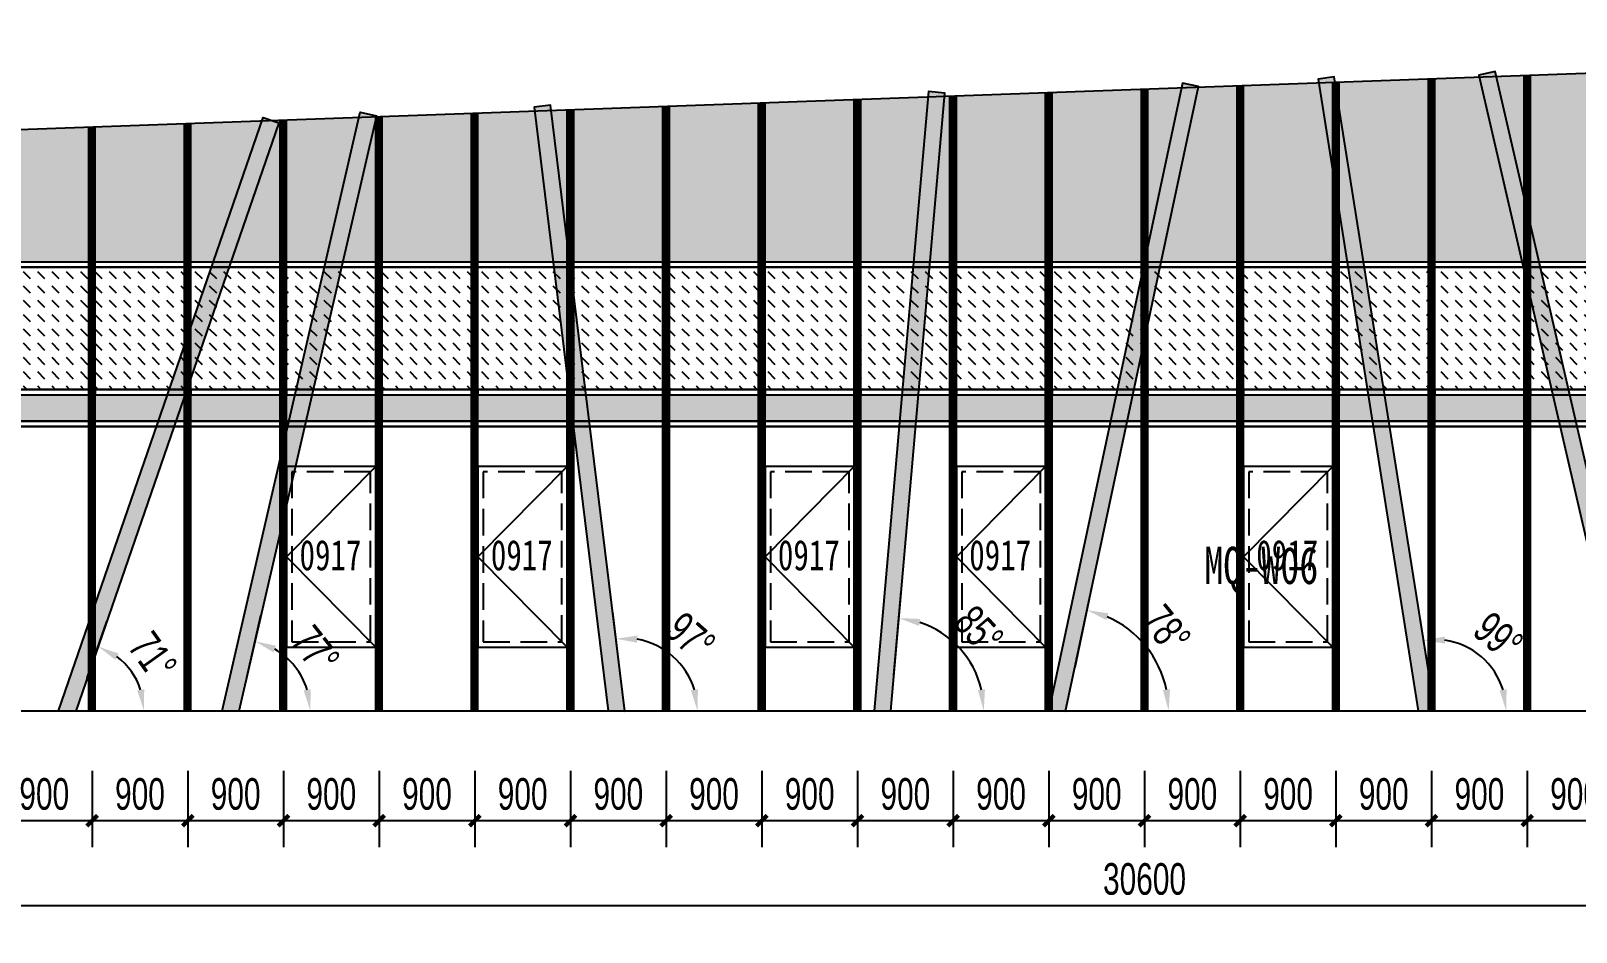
# Model space of a CAD drawing. Extents: x -483182 to 812890, y -390528 to -214858.
# Drawn here: x -438930 to -424394, y -341992 to -333509 of the extents above; entities that cross this region are included whole.
import ezdxf

# ---------------------------------------------------------------- set-up
doc = ezdxf.new("R2010")
doc.units = 0
doc.header["$LTSCALE"] = 1000
doc.header["$MEASUREMENT"] = 0
doc.linetypes.add('DASH', pattern=[0.35, 0.25, -0.1])
for name, color, linetype in [('01-标注_尺寸', 124, 'Continuous'), ('01-标注_符号', 200, 'Continuous'), ('05-填充_156', 156, 'Continuous'), ('05-填充_168', 168, 'Continuous'), ('05-填充_18', 18, 'Continuous'), ('A-C_幕墙龙骨', 133, 'Continuous'), ('A-C_窗', 140, 'Continuous'), ('D-铝板', 181, 'Continuous')]:
    doc.layers.add(name, color=color, linetype=linetype)
doc.layers.add('04-不打印_辅助线', color=165, linetype='Continuous', plot=False)
doc.styles.add('_TCH_DIM_T3', font='ros.shx', dxfattribs={"width": 0.705882, "bigfont": 'jd.shx'})
doc.styles.get("Standard").update_dxf_attribs({"font": 'STXIHEI_0.TTF', "width": 0.75})
doc.dimstyles.new('_TCH_ARCH&&100', dxfattribs={"dimtxt": 297.5, "dimasz": 100, "dimexe": 250, "dimexo": 300, "dimgap": 100, "dimtad": 1, "dimdec": 0, "dimzin": 0, "dimdsep": 46, "dimtxsty": '_TCH_DIM_T3', "dimblk": 'ARCHTICK', "dimcen": 0.09, "dimclrt": 7, "dimazin": 2, "dimtfac": 1, "dimtdec": 0, "dimtix": 1, "dimtmove": 2, "dimatfit": 3, "dimfxl": 0, "dimtolj": 1, "dimtzin": 0, "dimarcsym": 0})
doc.dimstyles.new('_TCH_ARROW&&100', dxfattribs={"dimtxt": 297.5, "dimasz": 200, "dimexe": 250, "dimexo": 300, "dimgap": 100, "dimtad": 1, "dimdec": 0, "dimzin": 0, "dimdsep": 46, "dimtxsty": '_TCH_DIM_T3', "dimcen": 0.09, "dimclrt": 7, "dimazin": 2, "dimtfac": 1, "dimtdec": 0, "dimtix": 1, "dimtmove": 2, "dimatfit": 3, "dimfxl": 0, "dimtolj": 1, "dimtzin": 0, "dimarcsym": 0})

# ---------------------------------------------------------------- blocks, each defined once
blk = doc.blocks.new('*U722')
blk.add_lwpolyline([(0, 0), (840, 0), (840, 1700), (0, 1700)], close=True)
blk.add_lwpolyline([(840, 1700), (0, 850), (840, 0)])
at = {"linetype": 'DASH'}
blk.add_lwpolyline([(50, 50), (790, 50), (790, 1650), (50, 1650)], close=True, dxfattribs=at)
at = {"layer": '04-不打印_辅助线', "width": 0.75}
blk.add_text('0917', height=285.4, dxfattribs=at).set_placement((121, 723))
blk = doc.blocks.new('A$C3079105B')
at = {"layer": '05-填充_18'}
h = blk.add_hatch(color=256, dxfattribs=at)
h.dxf.hatch_style = 1
h.paths.add_polyline_path([(27000, -4575), (29327, 1820), (29473, 1767), (27164, -4577)])
h.paths.add_polyline_path([(25237, -4575), (26459, 1714), (26612, 1685), (25395, -4577)])
h.paths.add_polyline_path([(25190, -4575), (25015, -4573), (21960, 1500), (22098, 1571)])
h.paths.add_polyline_path([(19827, -4575), (19987, -4577), (18597, 1444), (18446, 1409)])
h.paths.add_polyline_path([(18030, -4576), (17085, 1394), (16932, 1369), (17873, -4574)])
h.paths.add_polyline_path([(14400, -4575), (14558, -4577), (15807, 1300), (15656, 1332)])
h.paths.add_polyline_path([(12757, -4575), (12913, -4576), (13421, 1239), (13267, 1253)])
h.paths.add_polyline_path([(10411, -4577), (9711, 1125), (9557, 1106), (10255, -4575)])
h.paths.add_polyline_path([(2317, -4572), (2890, 879), (3044, 863), (2473, -4573)])
h.paths.add_polyline_path([(5248, -4578), (5084, -4576), (7008, 1011), (7155, 961)])
h.paths.add_polyline_path([(6781, -4577), (6622, -4575), (7923, 1060), (8074, 1025)])
h.paths.add_polyline_path([(574, -4575), (732, -4577), (1975, 806), (1824, 841)])
for points in [[(14400, -4575), (14558, -4577), (15807, 1300), (15656, 1332)], [(18030, -4576), (17085, 1394), (16932, 1369), (17873, -4574)], [(19827, -4575), (19987, -4577), (18597, 1444), (18446, 1409)], [(12757, -4575), (12913, -4576), (13421, 1239), (13267, 1253)], [(6781, -4577), (6622, -4575), (7923, 1060), (8074, 1025)], [(10411, -4577), (9711, 1125), (9557, 1106), (10255, -4575)], [(5248, -4578), (5084, -4576), (7008, 1011), (7155, 961)]]:
    blk.add_lwpolyline(points, close=True)
blk = doc.blocks.new('*U20')
at = {"layer": '05-填充_156'}
h = blk.add_hatch(dxfattribs=at)
h.set_pattern_fill('DASH', color=256, scale=100, angle=315)
h.set_pattern_definition([(315, (536, 309054.43), (134.703842, -3e-14), [95.25, -95.25])])
h.paths.add_polyline_path([(0, 1500), (840, 1500), (840, 350), (0, 350)])
at = {"layer": '05-填充_168'}
h = blk.add_hatch(color=256, dxfattribs=at)
h.dxf.hatch_style = 1
h.paths.add_polyline_path([(0, 300), (840, 300), (840, 50), (0, 50)])
for points in [[(0, 1550), (840, 1550)], [(0, 1500), (840, 1500)], [(0, 350), (840, 350)], [(0, 300), (840, 300)], [(0, 50), (840, 50)], [(0, 0), (840, 0)]]:
    blk.add_lwpolyline(points)
for points in [[(840, 1500), (0, 1500), (0, 1550), (840, 1550)], [(0, 1500), (840, 1500), (840, 350), (0, 350)], [(0, 300), (840, 300), (840, 350), (0, 350)], [(0, 300), (840, 300), (840, 50), (0, 50)], [(840, 0), (0, 0), (0, 50), (840, 50)]]:
    blk.add_lwpolyline(points, close=True)
blk = doc.blocks.new('*U29')
at = {"layer": 'A-C_窗'}
blk.add_blockref('*U20', (-420, -775), dxfattribs=at)
blk = doc.blocks.new('kjtdkyu')
at = {"layer": '05-填充_156'}
h = blk.add_hatch(dxfattribs=at)
h.set_pattern_fill('CROSS', color=136, scale=100)
h.set_pattern_definition([(0, (-22560.5, 354870.43), (158.75, 158.75), [79.375, -238.125]), (90, (-22520.81, 354830.74), (-158.75, 158.75), [79.375, -238.125])])
h.paths.add_polyline_path([(870, 5331), (0, 5300), (0, 4225), (870, 4225)])
h.paths.add_polyline_path([(1770, 5364), (930, 5333), (930, 4225), (1770, 4225)])
h.paths.add_polyline_path([(2670, 5396), (1830, 5366), (1830, 4225), (2670, 4225)])
h.paths.add_polyline_path([(3570, 5428), (2730, 5398), (2730, 4225), (3570, 4225)])
h.paths.add_polyline_path([(4470, 5461), (3630, 5430), (3630, 4225), (4470, 4225)])
h.paths.add_polyline_path([(5370, 5493), (4530, 5463), (4530, 4225), (5370, 4225)])
h.paths.add_polyline_path([(6270, 5525), (5430, 5495), (5430, 4225), (6270, 4225)])
h.paths.add_polyline_path([(7170, 5558), (6330, 5528), (6330, 4225), (7170, 4225)])
h.paths.add_polyline_path([(8070, 5590), (7230, 5560), (7230, 4225), (8070, 4225)])
h.paths.add_polyline_path([(8970, 5622), (8130, 5592), (8130, 4225), (8970, 4225)])
h.paths.add_polyline_path([(9870, 5655), (9030, 5625), (9030, 4225), (9870, 4225)])
h.paths.add_polyline_path([(10770, 5687), (9930, 5657), (9930, 4225), (10770, 4225)])
h.paths.add_polyline_path([(11670, 5720), (10830, 5689), (10830, 4225), (11670, 4225)])
h.paths.add_polyline_path([(12570, 5752), (11730, 5722), (11730, 4225), (12570, 4225)])
h.paths.add_polyline_path([(13470, 5784), (12630, 5754), (12630, 4225), (13470, 4225)])
h.paths.add_polyline_path([(14370, 5817), (13530, 5786), (13530, 4225), (14370, 4225)])
h.paths.add_polyline_path([(15270, 5849), (14430, 5819), (14430, 4225), (15270, 4225)])
h.paths.add_polyline_path([(16170, 5881), (15330, 5851), (15330, 4225), (16170, 4225)])
h.paths.add_polyline_path([(17070, 5914), (16230, 5883), (16230, 4225), (17070, 4225)])
h.paths.add_polyline_path([(17970, 5946), (17130, 5916), (17130, 4225), (17970, 4225)])
h.paths.add_polyline_path([(18870, 5978), (18030, 5948), (18030, 4225), (18870, 4225)])
h.paths.add_polyline_path([(19770, 6011), (18930, 5980), (18930, 4225), (19770, 4225)])
h.paths.add_polyline_path([(20670, 6043), (19830, 6013), (19830, 4225), (20670, 4225)])
h.paths.add_polyline_path([(21570, 6075), (20730, 6045), (20730, 4225), (21570, 4225)])
h.paths.add_polyline_path([(22470, 6108), (21630, 6078), (21630, 4225), (22470, 4225)])
h.paths.add_polyline_path([(23370, 6140), (22530, 6110), (22530, 4225), (23370, 4225)])
h.paths.add_polyline_path([(24270, 6172), (23430, 6142), (23430, 4225), (24270, 4225)])
h.paths.add_polyline_path([(25170, 6205), (24330, 6175), (24330, 4225), (25170, 4225)])
h.paths.add_polyline_path([(26070, 6237), (25230, 6207), (25230, 4225), (26070, 4225)])
h.paths.add_polyline_path([(26970, 6270), (26130, 6239), (26130, 4225), (26970, 4225)])
h.paths.add_polyline_path([(27870, 6302), (27030, 6272), (27030, 4225), (27870, 4225)])
h.paths.add_polyline_path([(28770, 6334), (27930, 6304), (27930, 4225), (28770, 4225)])
h.paths.add_polyline_path([(29670, 6367), (28830, 6336), (28830, 4225), (29670, 4225)])
h.paths.add_polyline_path([(30600, 6400), (29730, 6369), (29730, 4225), (30600, 4225)])
at = {"layer": '05-填充_18', "const_width": 60}
for points in [[(18000, 0), (18000, 5947)], [(18900, 0), (18900, 5979)], [(13500, 0), (13500, 5785)], [(14400, 0), (14400, 5818)], [(15300, 0), (15300, 5850)], [(16200, 0), (16200, 5882)], [(17100, 0), (17100, 5915)], [(9900, 0), (9900, 5656)], [(10800, 0), (10800, 5688)], [(11700, 0), (11700, 5721)], [(12600, 0), (12600, 5753)], [(5400, 0), (5400, 5494)], [(6300, 0), (6300, 5526)], [(7200, 0), (7200, 5559)], [(8100, 0), (8100, 5591)], [(9000, 0), (9000, 5624)]]:
    blk.add_lwpolyline(points, dxfattribs=at)
at = {"layer": 'A-C_幕墙龙骨'}
for points in [[(18870, 0), (18870, 5978)], [(18930, 0), (18930, 5980)], [(14370, 0), (14370, 5817)], [(14430, 0), (14430, 5819)], [(15270, 0), (15270, 5849)], [(15330, 0), (15330, 5851)], [(16170, 0), (16170, 5881)], [(16230, 0), (16230, 5883)], [(17070, 0), (17070, 5914)], [(17130, 0), (17130, 5916)], [(17970, 0), (17970, 5946)], [(18030, 0), (18030, 5948)], [(10770, 0), (10770, 5687)], [(10830, 0), (10830, 5689)], [(11670, 0), (11670, 5720)], [(11730, 0), (11730, 5722)], [(12570, 0), (12570, 5752)], [(12630, 0), (12630, 5754)], [(13470, 0), (13470, 5784)], [(13530, 0), (13530, 5786)], [(6270, 0), (6270, 5525)], [(6330, 0), (6330, 5528)], [(7170, 0), (7170, 5558)], [(7230, 0), (7230, 5560)], [(8070, 0), (8070, 5590)], [(8130, 0), (8130, 5592)], [(8970, 0), (8970, 5622)], [(9030, 0), (9030, 5625)], [(9870, 0), (9870, 5655)], [(9930, 0), (9930, 5657)], [(5370, 0), (5370, 5493)], [(5430, 0), (5430, 5495)]]:
    blk.add_lwpolyline(points, dxfattribs=at)
at = {"layer": 'A-C_窗'}
for points in [[(30600, 0), (30600, 6400), (0, 5300)], [(0, 0), (30600, 0)]]:
    blk.add_lwpolyline(points, dxfattribs=at)
at = {"layer": 'A-C_窗', "color": 0, "linetype": 'ByBlock', "lineweight": -2, "transparency": 16777216}
for p in [(4950, 3450), (5850, 3450), (6750, 3450), (7650, 3450), (8550, 3450), (9450, 3450), (10350, 3450), (11250, 3450), (12150, 3450), (13050, 3450), (13950, 3450), (14850, 3450), (15750, 3450), (16650, 3450), (17550, 3450), (18450, 3450), (19350, 3450)]:
    blk.add_blockref('*U29', p, dxfattribs=at)
at = {"layer": 'A-C_窗'}
for p in [(7230, 600), (9030, 600), (11730, 600), (13530, 600), (16230, 600)]:
    blk.add_blockref('*U722', p, dxfattribs=at)
at = {"layer": 'D-铝板'}
blk.add_blockref('A$C3079105B', (0, 4575), dxfattribs=at)
blk = doc.blocks.new('_ArchTick')
at = {"color": 0, "linetype": 'ByBlock', "const_width": 0.4}
blk.add_lwpolyline([(-0.5, -0.5), (0.5, 0.5)], dxfattribs=at)
blk = doc.blocks.new('*D1171')
at = {"layer": '01-标注_尺寸', "color": 0, "lineweight": -2, "transparency": 16777216}
for p, q in [((-439254, -340472), (-439254, -341192)), ((-438354, -340472), (-438354, -341192)), ((-439254, -340942), (-438354, -340942))]:
    blk.add_line(p, q, dxfattribs=at)
at = {"layer": 'Defpoints', "color": 0, "transparency": 16777216}
for p in [(-439254, -340172), (-438354, -340172), (-438354, -340942)]:
    blk.add_point(p, dxfattribs=at)
at = {"layer": '01-标注_尺寸', "color": 0, "lineweight": -2, "transparency": 16777216, "xscale": 100, "yscale": 100, "zscale": 100, "rotation": 180}
blk.add_blockref('_ArchTick', (-439254, -340942), dxfattribs=at)
at = {"layer": '01-标注_尺寸', "color": 0, "lineweight": -2, "transparency": 16777216, "xscale": 100, "yscale": 100, "zscale": 100}
blk.add_blockref('_ArchTick', (-438354, -340942), dxfattribs=at)
at = {"layer": '01-标注_尺寸', "color": 7, "transparency": 16777216, "insert": (-438804, -340693), "char_height": 297.5, "attachment_point": 5, "style": '_TCH_DIM_T3'}
blk.add_mtext('\\A1;900', dxfattribs=at)
blk = doc.blocks.new('*D1172')
at = {"layer": '01-标注_尺寸', "color": 0, "lineweight": -2, "transparency": 16777216}
for p, q in [((-438354, -340472), (-438354, -341192)), ((-437454, -340472), (-437454, -341192)), ((-438354, -340942), (-437454, -340942))]:
    blk.add_line(p, q, dxfattribs=at)
at = {"layer": 'Defpoints', "color": 0, "transparency": 16777216}
for p in [(-438354, -340172), (-437454, -340172), (-437454, -340942)]:
    blk.add_point(p, dxfattribs=at)
at = {"layer": '01-标注_尺寸', "color": 0, "lineweight": -2, "transparency": 16777216, "xscale": 100, "yscale": 100, "zscale": 100, "rotation": 180}
blk.add_blockref('_ArchTick', (-438354, -340942), dxfattribs=at)
at = {"layer": '01-标注_尺寸', "color": 0, "lineweight": -2, "transparency": 16777216, "xscale": 100, "yscale": 100, "zscale": 100}
blk.add_blockref('_ArchTick', (-437454, -340942), dxfattribs=at)
at = {"layer": '01-标注_尺寸', "color": 7, "transparency": 16777216, "insert": (-437904, -340693), "char_height": 297.5, "attachment_point": 5, "style": '_TCH_DIM_T3'}
blk.add_mtext('\\A1;900', dxfattribs=at)
blk = doc.blocks.new('*D1173')
at = {"layer": '01-标注_尺寸', "color": 0, "lineweight": -2, "transparency": 16777216}
for p, q in [((-437454, -340472), (-437454, -341192)), ((-436554, -340472), (-436554, -341192)), ((-437454, -340942), (-436554, -340942))]:
    blk.add_line(p, q, dxfattribs=at)
at = {"layer": 'Defpoints', "color": 0, "transparency": 16777216}
for p in [(-437454, -340172), (-436554, -340172), (-436554, -340942)]:
    blk.add_point(p, dxfattribs=at)
at = {"layer": '01-标注_尺寸', "color": 0, "lineweight": -2, "transparency": 16777216, "xscale": 100, "yscale": 100, "zscale": 100, "rotation": 180}
blk.add_blockref('_ArchTick', (-437454, -340942), dxfattribs=at)
at = {"layer": '01-标注_尺寸', "color": 0, "lineweight": -2, "transparency": 16777216, "xscale": 100, "yscale": 100, "zscale": 100}
blk.add_blockref('_ArchTick', (-436554, -340942), dxfattribs=at)
at = {"layer": '01-标注_尺寸', "color": 7, "transparency": 16777216, "insert": (-437004, -340693), "char_height": 297.5, "attachment_point": 5, "style": '_TCH_DIM_T3'}
blk.add_mtext('\\A1;900', dxfattribs=at)
blk = doc.blocks.new('*D1174')
at = {"layer": '01-标注_尺寸', "color": 0, "lineweight": -2, "transparency": 16777216}
for p, q in [((-436554, -340472), (-436554, -341192)), ((-435654, -340472), (-435654, -341192)), ((-436554, -340942), (-435654, -340942))]:
    blk.add_line(p, q, dxfattribs=at)
at = {"layer": 'Defpoints', "color": 0, "transparency": 16777216}
for p in [(-436554, -340172), (-435654, -340172), (-435654, -340942)]:
    blk.add_point(p, dxfattribs=at)
at = {"layer": '01-标注_尺寸', "color": 0, "lineweight": -2, "transparency": 16777216, "xscale": 100, "yscale": 100, "zscale": 100, "rotation": 180}
blk.add_blockref('_ArchTick', (-436554, -340942), dxfattribs=at)
at = {"layer": '01-标注_尺寸', "color": 0, "lineweight": -2, "transparency": 16777216, "xscale": 100, "yscale": 100, "zscale": 100}
blk.add_blockref('_ArchTick', (-435654, -340942), dxfattribs=at)
at = {"layer": '01-标注_尺寸', "color": 7, "transparency": 16777216, "insert": (-436104, -340693), "char_height": 297.5, "attachment_point": 5, "style": '_TCH_DIM_T3'}
blk.add_mtext('\\A1;900', dxfattribs=at)
blk = doc.blocks.new('*D1175')
at = {"layer": '01-标注_尺寸', "color": 0, "lineweight": -2, "transparency": 16777216}
for p, q in [((-435654, -340472), (-435654, -341192)), ((-434754, -340472), (-434754, -341192)), ((-435654, -340942), (-434754, -340942))]:
    blk.add_line(p, q, dxfattribs=at)
at = {"layer": 'Defpoints', "color": 0, "transparency": 16777216}
for p in [(-435654, -340172), (-434754, -340172), (-434754, -340942)]:
    blk.add_point(p, dxfattribs=at)
at = {"layer": '01-标注_尺寸', "color": 0, "lineweight": -2, "transparency": 16777216, "xscale": 100, "yscale": 100, "zscale": 100, "rotation": 180}
blk.add_blockref('_ArchTick', (-435654, -340942), dxfattribs=at)
at = {"layer": '01-标注_尺寸', "color": 0, "lineweight": -2, "transparency": 16777216, "xscale": 100, "yscale": 100, "zscale": 100}
blk.add_blockref('_ArchTick', (-434754, -340942), dxfattribs=at)
at = {"layer": '01-标注_尺寸', "color": 7, "transparency": 16777216, "insert": (-435204, -340693), "char_height": 297.5, "attachment_point": 5, "style": '_TCH_DIM_T3'}
blk.add_mtext('\\A1;900', dxfattribs=at)
blk = doc.blocks.new('*D1176')
at = {"layer": '01-标注_尺寸', "color": 0, "lineweight": -2, "transparency": 16777216}
for p, q in [((-434754, -340472), (-434754, -341192)), ((-433854, -340472), (-433854, -341192)), ((-434754, -340942), (-433854, -340942))]:
    blk.add_line(p, q, dxfattribs=at)
at = {"layer": 'Defpoints', "color": 0, "transparency": 16777216}
for p in [(-434754, -340172), (-433854, -340172), (-433854, -340942)]:
    blk.add_point(p, dxfattribs=at)
at = {"layer": '01-标注_尺寸', "color": 0, "lineweight": -2, "transparency": 16777216, "xscale": 100, "yscale": 100, "zscale": 100, "rotation": 180}
blk.add_blockref('_ArchTick', (-434754, -340942), dxfattribs=at)
at = {"layer": '01-标注_尺寸', "color": 0, "lineweight": -2, "transparency": 16777216, "xscale": 100, "yscale": 100, "zscale": 100}
blk.add_blockref('_ArchTick', (-433854, -340942), dxfattribs=at)
at = {"layer": '01-标注_尺寸', "color": 7, "transparency": 16777216, "insert": (-434304, -340693), "char_height": 297.5, "attachment_point": 5, "style": '_TCH_DIM_T3'}
blk.add_mtext('\\A1;900', dxfattribs=at)
blk = doc.blocks.new('*D1177')
at = {"layer": '01-标注_尺寸', "color": 0, "lineweight": -2, "transparency": 16777216}
for p, q in [((-433854, -340472), (-433854, -341192)), ((-432954, -340472), (-432954, -341192)), ((-433854, -340942), (-432954, -340942))]:
    blk.add_line(p, q, dxfattribs=at)
at = {"layer": 'Defpoints', "color": 0, "transparency": 16777216}
for p in [(-433854, -340172), (-432954, -340172), (-432954, -340942)]:
    blk.add_point(p, dxfattribs=at)
at = {"layer": '01-标注_尺寸', "color": 0, "lineweight": -2, "transparency": 16777216, "xscale": 100, "yscale": 100, "zscale": 100, "rotation": 180}
blk.add_blockref('_ArchTick', (-433854, -340942), dxfattribs=at)
at = {"layer": '01-标注_尺寸', "color": 0, "lineweight": -2, "transparency": 16777216, "xscale": 100, "yscale": 100, "zscale": 100}
blk.add_blockref('_ArchTick', (-432954, -340942), dxfattribs=at)
at = {"layer": '01-标注_尺寸', "color": 7, "transparency": 16777216, "insert": (-433404, -340693), "char_height": 297.5, "attachment_point": 5, "style": '_TCH_DIM_T3'}
blk.add_mtext('\\A1;900', dxfattribs=at)
blk = doc.blocks.new('*D1178')
at = {"layer": '01-标注_尺寸', "color": 0, "lineweight": -2, "transparency": 16777216}
for p, q in [((-432954, -340472), (-432954, -341192)), ((-432054, -340472), (-432054, -341192)), ((-432954, -340942), (-432054, -340942))]:
    blk.add_line(p, q, dxfattribs=at)
at = {"layer": 'Defpoints', "color": 0, "transparency": 16777216}
for p in [(-432954, -340172), (-432054, -340172), (-432054, -340942)]:
    blk.add_point(p, dxfattribs=at)
at = {"layer": '01-标注_尺寸', "color": 0, "lineweight": -2, "transparency": 16777216, "xscale": 100, "yscale": 100, "zscale": 100, "rotation": 180}
blk.add_blockref('_ArchTick', (-432954, -340942), dxfattribs=at)
at = {"layer": '01-标注_尺寸', "color": 0, "lineweight": -2, "transparency": 16777216, "xscale": 100, "yscale": 100, "zscale": 100}
blk.add_blockref('_ArchTick', (-432054, -340942), dxfattribs=at)
at = {"layer": '01-标注_尺寸', "color": 7, "transparency": 16777216, "insert": (-432504, -340693), "char_height": 297.5, "attachment_point": 5, "style": '_TCH_DIM_T3'}
blk.add_mtext('\\A1;900', dxfattribs=at)
blk = doc.blocks.new('*D1179')
at = {"layer": '01-标注_尺寸', "color": 0, "lineweight": -2, "transparency": 16777216}
for p, q in [((-432054, -340472), (-432054, -341192)), ((-431154, -340472), (-431154, -341192)), ((-432054, -340942), (-431154, -340942))]:
    blk.add_line(p, q, dxfattribs=at)
at = {"layer": 'Defpoints', "color": 0, "transparency": 16777216}
for p in [(-432054, -340172), (-431154, -340172), (-431154, -340942)]:
    blk.add_point(p, dxfattribs=at)
at = {"layer": '01-标注_尺寸', "color": 0, "lineweight": -2, "transparency": 16777216, "xscale": 100, "yscale": 100, "zscale": 100, "rotation": 180}
blk.add_blockref('_ArchTick', (-432054, -340942), dxfattribs=at)
at = {"layer": '01-标注_尺寸', "color": 0, "lineweight": -2, "transparency": 16777216, "xscale": 100, "yscale": 100, "zscale": 100}
blk.add_blockref('_ArchTick', (-431154, -340942), dxfattribs=at)
at = {"layer": '01-标注_尺寸', "color": 7, "transparency": 16777216, "insert": (-431604, -340693), "char_height": 297.5, "attachment_point": 5, "style": '_TCH_DIM_T3'}
blk.add_mtext('\\A1;900', dxfattribs=at)
blk = doc.blocks.new('*D1180')
at = {"layer": '01-标注_尺寸', "color": 0, "lineweight": -2, "transparency": 16777216}
for p, q in [((-431154, -340472), (-431154, -341192)), ((-430254, -340472), (-430254, -341192)), ((-431154, -340942), (-430254, -340942))]:
    blk.add_line(p, q, dxfattribs=at)
at = {"layer": 'Defpoints', "color": 0, "transparency": 16777216}
for p in [(-431154, -340172), (-430254, -340172), (-430254, -340942)]:
    blk.add_point(p, dxfattribs=at)
at = {"layer": '01-标注_尺寸', "color": 0, "lineweight": -2, "transparency": 16777216, "xscale": 100, "yscale": 100, "zscale": 100, "rotation": 180}
blk.add_blockref('_ArchTick', (-431154, -340942), dxfattribs=at)
at = {"layer": '01-标注_尺寸', "color": 0, "lineweight": -2, "transparency": 16777216, "xscale": 100, "yscale": 100, "zscale": 100}
blk.add_blockref('_ArchTick', (-430254, -340942), dxfattribs=at)
at = {"layer": '01-标注_尺寸', "color": 7, "transparency": 16777216, "insert": (-430704, -340693), "char_height": 297.5, "attachment_point": 5, "style": '_TCH_DIM_T3'}
blk.add_mtext('\\A1;900', dxfattribs=at)
blk = doc.blocks.new('*D1181')
at = {"layer": '01-标注_尺寸', "color": 0, "lineweight": -2, "transparency": 16777216}
for p, q in [((-430254, -340472), (-430254, -341192)), ((-429354, -340472), (-429354, -341192)), ((-430254, -340942), (-429354, -340942))]:
    blk.add_line(p, q, dxfattribs=at)
at = {"layer": 'Defpoints', "color": 0, "transparency": 16777216}
for p in [(-430254, -340172), (-429354, -340172), (-429354, -340942)]:
    blk.add_point(p, dxfattribs=at)
at = {"layer": '01-标注_尺寸', "color": 0, "lineweight": -2, "transparency": 16777216, "xscale": 100, "yscale": 100, "zscale": 100, "rotation": 180}
blk.add_blockref('_ArchTick', (-430254, -340942), dxfattribs=at)
at = {"layer": '01-标注_尺寸', "color": 0, "lineweight": -2, "transparency": 16777216, "xscale": 100, "yscale": 100, "zscale": 100}
blk.add_blockref('_ArchTick', (-429354, -340942), dxfattribs=at)
at = {"layer": '01-标注_尺寸', "color": 7, "transparency": 16777216, "insert": (-429804, -340693), "char_height": 297.5, "attachment_point": 5, "style": '_TCH_DIM_T3'}
blk.add_mtext('\\A1;900', dxfattribs=at)
blk = doc.blocks.new('*D1182')
at = {"layer": '01-标注_尺寸', "color": 0, "lineweight": -2, "transparency": 16777216}
for p, q in [((-429354, -340472), (-429354, -341192)), ((-428454, -340472), (-428454, -341192)), ((-429354, -340942), (-428454, -340942))]:
    blk.add_line(p, q, dxfattribs=at)
at = {"layer": 'Defpoints', "color": 0, "transparency": 16777216}
for p in [(-429354, -340172), (-428454, -340172), (-428454, -340942)]:
    blk.add_point(p, dxfattribs=at)
at = {"layer": '01-标注_尺寸', "color": 0, "lineweight": -2, "transparency": 16777216, "xscale": 100, "yscale": 100, "zscale": 100, "rotation": 180}
blk.add_blockref('_ArchTick', (-429354, -340942), dxfattribs=at)
at = {"layer": '01-标注_尺寸', "color": 0, "lineweight": -2, "transparency": 16777216, "xscale": 100, "yscale": 100, "zscale": 100}
blk.add_blockref('_ArchTick', (-428454, -340942), dxfattribs=at)
at = {"layer": '01-标注_尺寸', "color": 7, "transparency": 16777216, "insert": (-428904, -340693), "char_height": 297.5, "attachment_point": 5, "style": '_TCH_DIM_T3'}
blk.add_mtext('\\A1;900', dxfattribs=at)
blk = doc.blocks.new('*D1183')
at = {"layer": '01-标注_尺寸', "color": 0, "lineweight": -2, "transparency": 16777216}
for p, q in [((-428454, -340472), (-428454, -341192)), ((-427554, -340472), (-427554, -341192)), ((-428454, -340942), (-427554, -340942))]:
    blk.add_line(p, q, dxfattribs=at)
at = {"layer": 'Defpoints', "color": 0, "transparency": 16777216}
for p in [(-428454, -340172), (-427554, -340172), (-427554, -340942)]:
    blk.add_point(p, dxfattribs=at)
at = {"layer": '01-标注_尺寸', "color": 0, "lineweight": -2, "transparency": 16777216, "xscale": 100, "yscale": 100, "zscale": 100, "rotation": 180}
blk.add_blockref('_ArchTick', (-428454, -340942), dxfattribs=at)
at = {"layer": '01-标注_尺寸', "color": 0, "lineweight": -2, "transparency": 16777216, "xscale": 100, "yscale": 100, "zscale": 100}
blk.add_blockref('_ArchTick', (-427554, -340942), dxfattribs=at)
at = {"layer": '01-标注_尺寸', "color": 7, "transparency": 16777216, "insert": (-428004, -340693), "char_height": 297.5, "attachment_point": 5, "style": '_TCH_DIM_T3'}
blk.add_mtext('\\A1;900', dxfattribs=at)
blk = doc.blocks.new('*D1184')
at = {"layer": '01-标注_尺寸', "color": 0, "lineweight": -2, "transparency": 16777216}
for p, q in [((-427554, -340472), (-427554, -341192)), ((-426654, -340472), (-426654, -341192)), ((-427554, -340942), (-426654, -340942))]:
    blk.add_line(p, q, dxfattribs=at)
at = {"layer": 'Defpoints', "color": 0, "transparency": 16777216}
for p in [(-427554, -340172), (-426654, -340172), (-426654, -340942)]:
    blk.add_point(p, dxfattribs=at)
at = {"layer": '01-标注_尺寸', "color": 0, "lineweight": -2, "transparency": 16777216, "xscale": 100, "yscale": 100, "zscale": 100, "rotation": 180}
blk.add_blockref('_ArchTick', (-427554, -340942), dxfattribs=at)
at = {"layer": '01-标注_尺寸', "color": 0, "lineweight": -2, "transparency": 16777216, "xscale": 100, "yscale": 100, "zscale": 100}
blk.add_blockref('_ArchTick', (-426654, -340942), dxfattribs=at)
at = {"layer": '01-标注_尺寸', "color": 7, "transparency": 16777216, "insert": (-427104, -340693), "char_height": 297.5, "attachment_point": 5, "style": '_TCH_DIM_T3'}
blk.add_mtext('\\A1;900', dxfattribs=at)
blk = doc.blocks.new('*D1185')
at = {"layer": '01-标注_尺寸', "color": 0, "lineweight": -2, "transparency": 16777216}
for p, q in [((-426654, -340472), (-426654, -341192)), ((-425754, -340472), (-425754, -341192)), ((-426654, -340942), (-425754, -340942))]:
    blk.add_line(p, q, dxfattribs=at)
at = {"layer": 'Defpoints', "color": 0, "transparency": 16777216}
for p in [(-426654, -340172), (-425754, -340172), (-425754, -340942)]:
    blk.add_point(p, dxfattribs=at)
at = {"layer": '01-标注_尺寸', "color": 0, "lineweight": -2, "transparency": 16777216, "xscale": 100, "yscale": 100, "zscale": 100, "rotation": 180}
blk.add_blockref('_ArchTick', (-426654, -340942), dxfattribs=at)
at = {"layer": '01-标注_尺寸', "color": 0, "lineweight": -2, "transparency": 16777216, "xscale": 100, "yscale": 100, "zscale": 100}
blk.add_blockref('_ArchTick', (-425754, -340942), dxfattribs=at)
at = {"layer": '01-标注_尺寸', "color": 7, "transparency": 16777216, "insert": (-426204, -340693), "char_height": 297.5, "attachment_point": 5, "style": '_TCH_DIM_T3'}
blk.add_mtext('\\A1;900', dxfattribs=at)
blk = doc.blocks.new('*D1186')
at = {"layer": '01-标注_尺寸', "color": 0, "lineweight": -2, "transparency": 16777216}
for p, q in [((-425754, -340472), (-425754, -341192)), ((-424854, -340472), (-424854, -341192)), ((-425754, -340942), (-424854, -340942))]:
    blk.add_line(p, q, dxfattribs=at)
at = {"layer": 'Defpoints', "color": 0, "transparency": 16777216}
for p in [(-425754, -340172), (-424854, -340172), (-424854, -340942)]:
    blk.add_point(p, dxfattribs=at)
at = {"layer": '01-标注_尺寸', "color": 0, "lineweight": -2, "transparency": 16777216, "xscale": 100, "yscale": 100, "zscale": 100, "rotation": 180}
blk.add_blockref('_ArchTick', (-425754, -340942), dxfattribs=at)
at = {"layer": '01-标注_尺寸', "color": 0, "lineweight": -2, "transparency": 16777216, "xscale": 100, "yscale": 100, "zscale": 100}
blk.add_blockref('_ArchTick', (-424854, -340942), dxfattribs=at)
at = {"layer": '01-标注_尺寸', "color": 7, "transparency": 16777216, "insert": (-425304, -340693), "char_height": 297.5, "attachment_point": 5, "style": '_TCH_DIM_T3'}
blk.add_mtext('\\A1;900', dxfattribs=at)
blk = doc.blocks.new('*D1187')
at = {"layer": '01-标注_尺寸', "color": 0, "lineweight": -2, "transparency": 16777216}
for p, q in [((-424854, -340472), (-424854, -341192)), ((-423954, -340472), (-423954, -341192)), ((-424854, -340942), (-423954, -340942))]:
    blk.add_line(p, q, dxfattribs=at)
at = {"layer": 'Defpoints', "color": 0, "transparency": 16777216}
for p in [(-424854, -340172), (-423954, -340172), (-423954, -340942)]:
    blk.add_point(p, dxfattribs=at)
at = {"layer": '01-标注_尺寸', "color": 0, "lineweight": -2, "transparency": 16777216, "xscale": 100, "yscale": 100, "zscale": 100, "rotation": 180}
blk.add_blockref('_ArchTick', (-424854, -340942), dxfattribs=at)
at = {"layer": '01-标注_尺寸', "color": 0, "lineweight": -2, "transparency": 16777216, "xscale": 100, "yscale": 100, "zscale": 100}
blk.add_blockref('_ArchTick', (-423954, -340942), dxfattribs=at)
at = {"layer": '01-标注_尺寸', "color": 7, "transparency": 16777216, "insert": (-424404, -340693), "char_height": 297.5, "attachment_point": 5, "style": '_TCH_DIM_T3'}
blk.add_mtext('\\A1;900', dxfattribs=at)
blk = doc.blocks.new('*D1199')
at = {"layer": '01-标注_尺寸', "color": 0, "lineweight": -2, "transparency": 16777216}
for p, q in [((-443754, -340772), (-443754, -341992)), ((-413154, -340772), (-413154, -341992)), ((-443754, -341742), (-413154, -341742))]:
    blk.add_line(p, q, dxfattribs=at)
at = {"layer": 'Defpoints', "color": 0, "transparency": 16777216}
for p in [(-443754, -340472), (-413154, -340472), (-413154, -341742)]:
    blk.add_point(p, dxfattribs=at)
at = {"layer": '01-标注_尺寸', "color": 0, "lineweight": -2, "transparency": 16777216, "xscale": 100, "yscale": 100, "zscale": 100, "rotation": 180}
blk.add_blockref('_ArchTick', (-443754, -341742), dxfattribs=at)
at = {"layer": '01-标注_尺寸', "color": 0, "lineweight": -2, "transparency": 16777216, "xscale": 100, "yscale": 100, "zscale": 100}
blk.add_blockref('_ArchTick', (-413154, -341742), dxfattribs=at)
at = {"layer": '01-标注_尺寸', "color": 7, "transparency": 16777216, "insert": (-428454, -341493), "char_height": 297.5, "attachment_point": 5, "style": '_TCH_DIM_T3'}
blk.add_mtext('\\A1;30600', dxfattribs=at)
blk = doc.blocks.new('*D2361')
at = {"layer": '01-标注_尺寸', "color": 0, "lineweight": -2, "transparency": 16777216}
for p, q in [((-438399, -339599), (-438216, -339068)), ((-438178, -339909), (-437616, -339909))]:
    blk.add_line(p, q, dxfattribs=at)
blk.add_arc((-438505, -339909), 639, 18.0039, 52.9961, dxfattribs=at)
at = {"layer": '01-标注_尺寸', "color": 0, "transparency": 16777216}
for points in [[(-438136, -339428), (-438105, -339369), (-438297, -339304)], [(-437864, -339706), (-437930, -339716), (-437866, -339909)]]:
    blk.add_solid(points, dxfattribs=at)
at = {"layer": 'Defpoints', "color": 0, "transparency": 16777216}
for p in [(-437920, -339652), (-438505, -339909), (-438496, -339883), (-438478, -339909)]:
    blk.add_point(p, dxfattribs=at)
at = {"layer": '01-标注_尺寸', "color": 7, "transparency": 16777216, "insert": (-437782, -339393), "char_height": 297.5, "attachment_point": 5, "rotation": 305.5, "style": '_TCH_DIM_T3'}
blk.add_mtext('\\A1;71°', dxfattribs=at)
blk = doc.blocks.new('*D2362')
at = {"layer": '01-标注_尺寸', "color": 0, "lineweight": -2, "transparency": 16777216}
for p, q in [((-436900, -339594), (-436766, -339010)), ((-436650, -339909), (-436051, -339909))]:
    blk.add_line(p, q, dxfattribs=at)
blk.add_arc((-436973, -339909), 672, 17.1215, 59.8785, dxfattribs=at)
at = {"layer": '01-标注_尺寸', "color": 0, "transparency": 16777216}
for points in [[(-436648, -339358), (-436624, -339296), (-436822, -339254)], [(-436298, -339706), (-436364, -339716), (-436301, -339909)]]:
    blk.add_solid(points, dxfattribs=at)
at = {"layer": 'Defpoints', "color": 0, "transparency": 16777216}
for p in [(-436368, -339618), (-436973, -339909), (-436968, -339886), (-436950, -339909)]:
    blk.add_point(p, dxfattribs=at)
at = {"layer": '01-标注_尺寸', "color": 7, "transparency": 16777216, "insert": (-436253, -339336), "char_height": 297.5, "attachment_point": 5, "rotation": 308.5, "style": '_TCH_DIM_T3'}
blk.add_mtext('\\A1;77°', dxfattribs=at)
blk = doc.blocks.new('*D2363')
at = {"layer": '01-标注_尺寸', "color": 0, "lineweight": -2, "transparency": 16777216}
for p, q in [((-433380, -339608), (-433457, -338981)), ((-433041, -339909), (-432409, -339909))]:
    blk.add_line(p, q, dxfattribs=at)
blk.add_arc((-433343, -339909), 684, 16.8113, 80.1887, dxfattribs=at)
at = {"layer": '01-标注_尺寸', "color": 0, "transparency": 16777216}
for points in [[(-433227, -339268), (-433226, -339201), (-433426, -339230)], [(-432655, -339706), (-432721, -339716), (-432659, -339909)]]:
    blk.add_solid(points, dxfattribs=at)
at = {"layer": 'Defpoints', "color": 0, "transparency": 16777216}
for p in [(-432765, -339543), (-433343, -339906), (-433343, -339909), (-433341, -339909)]:
    blk.add_point(p, dxfattribs=at)
at = {"layer": '01-标注_尺寸', "color": 7, "transparency": 16777216, "insert": (-432725, -339210), "char_height": 297.5, "attachment_point": 5, "rotation": 318.5, "style": '_TCH_DIM_T3'}
blk.add_mtext('\\A1;97°', dxfattribs=at)
blk = doc.blocks.new('*D2364')
at = {"layer": '01-标注_尺寸', "color": 0, "lineweight": -2, "transparency": 16777216}
for p, q in [((-430811, -339569), (-430743, -338787)), ((-430500, -339909), (-429716, -339909))]:
    blk.add_line(p, q, dxfattribs=at)
blk.add_arc((-430841, -339909), 876, 13.1167, 71.8833, dxfattribs=at)
at = {"layer": '01-标注_尺寸', "color": 0, "transparency": 16777216}
for points in [[(-430576, -339109), (-430562, -339044), (-430765, -339036)], [(-429955, -339706), (-430022, -339714), (-429966, -339909)]]:
    blk.add_solid(points, dxfattribs=at)
at = {"layer": 'Defpoints', "color": 0, "transparency": 16777216}
for p in [(-430071, -339493), (-430841, -339909), (-430838, -339868), (-430800, -339909)]:
    blk.add_point(p, dxfattribs=at)
at = {"layer": '01-标注_尺寸', "color": 7, "transparency": 16777216, "insert": (-430012, -339149), "char_height": 297.5, "attachment_point": 5, "rotation": 312.5, "style": '_TCH_DIM_T3'}
blk.add_mtext('\\A1;85°', dxfattribs=at)
blk = doc.blocks.new('*D2365')
at = {"layer": '01-标注_尺寸', "color": 0, "lineweight": -2, "transparency": 16777216}
for p, q in [((-429108, -339497), (-428942, -338716)), ((-428775, -339909), (-427977, -339909))]:
    blk.add_line(p, q, dxfattribs=at)
blk.add_arc((-429196, -339909), 969, 11.8506, 66.1494, dxfattribs=at)
at = {"layer": '01-标注_尺寸', "color": 0, "transparency": 16777216}
for points in [[(-428814, -339054), (-428794, -338991), (-428994, -338961)], [(-428214, -339706), (-428281, -339713), (-428227, -339909)]]:
    blk.add_solid(points, dxfattribs=at)
at = {"layer": 'Defpoints', "color": 0, "transparency": 16777216}
for p in [(-428325, -339484), (-429171, -339791), (-429196, -339909), (-429075, -339909)]:
    blk.add_point(p, dxfattribs=at)
at = {"layer": '01-标注_尺寸', "color": 7, "transparency": 16777216, "insert": (-428249, -339142), "char_height": 297.5, "attachment_point": 5, "rotation": 309, "style": '_TCH_DIM_T3'}
blk.add_mtext('\\A1;78°', dxfattribs=at)
blk = doc.blocks.new('*D2366')
at = {"layer": '01-标注_尺寸', "color": 0, "lineweight": -2, "transparency": 16777216}
for p, q in [((-425777, -339570), (-425868, -338998)), ((-425381, -339909), (-424802, -339909))]:
    blk.add_line(p, q, dxfattribs=at)
blk.add_arc((-425724, -339909), 672, 17.1077, 81.8923, dxfattribs=at)
at = {"layer": '01-标注_尺寸', "color": 0, "transparency": 16777216}
for points in [[(-425629, -339276), (-425629, -339210), (-425829, -339245)], [(-425048, -339706), (-425114, -339716), (-425052, -339909)]]:
    blk.add_solid(points, dxfattribs=at)
at = {"layer": 'Defpoints', "color": 0, "transparency": 16777216}
for p in [(-425160, -339542), (-425731, -339866), (-425724, -339909), (-425681, -339909)]:
    blk.add_point(p, dxfattribs=at)
at = {"layer": '01-标注_尺寸', "color": 7, "transparency": 16777216, "insert": (-425126, -339208), "char_height": 297.5, "attachment_point": 5, "rotation": 319.5, "style": '_TCH_DIM_T3'}
blk.add_mtext('\\A1;99°', dxfattribs=at)

msp = doc.modelspace()

# ---------------------------------------------------------------- block references
at = {"layer": 'A-C_窗'}
msp.add_blockref('kjtdkyu', (-443754, -339908.5), dxfattribs=at)

# ---------------------------------------------------------------- texts
at = {"layer": '01-标注_符号', "color": 7, "width": 0.75}
msp.add_text('MQ-W06', height=350, dxfattribs=at).set_placement((-427891.1, -338715))

# ---------------------------------------------------------------- dimensions: what is measured, and where the dimension line sits
at = {"layer": '01-标注_尺寸'}
for base, center, p1, p2, picture, middle in [((-430070.5072, -339493.0172), (-430841.1577, -339908.5483), (-430800.222, -339908.5483), (-430837.5899, -339867.7683), '*D2364', (-430012.245, -339148.9897)), ((-428324.8806, -339483.9006), (-429195.5372, -339908.5483), (-429075.1378, -339908.5483), (-429170.5048, -339790.7799), '*D2365', (-428249.4053, -339142.3858)), ((-432765.0044, -339542.6693), (-433343.0229, -339908.5483), (-433340.649, -339908.5483), (-433343.3122, -339906.1921), '*D2363', (-432724.9075, -339209.8959)), ((-425159.9817, -339542.3779), (-425723.8346, -339908.5483), (-425681.1885, -339908.5483), (-425730.5059, -339866.4273), '*D2366', (-425125.6491, -339208.1631)), ((-437919.7708, -339652.0006), (-438505.1276, -339908.5483), (-438478.2109, -339908.5483), (-438496.3644, -339883.098), '*D2361', (-437782.3085, -339392.9664)), ((-436367.5431, -339617.5756), (-436973.0408, -339908.5483), (-436950.3395, -339908.5483), (-436967.9341, -339886.4288), '*D2362', (-436252.6241, -339335.5029))]:
    dim = msp.add_angular_dim_3p(base=base, center=center, p1=p1, p2=p2, dimstyle='_TCH_ARROW&&100', dxfattribs=at)
    dim.commit()
    dim.dimension.update_dxf_attribs({"geometry": picture, "text_midpoint": middle})
for p1, p2, distance, picture, middle in [((-439254, -340172.5), (-438354, -340172.5), -769.2, '*D1171', (-438804, -340692.9)), ((-438354, -340172.5), (-437454, -340172.5), -769.2, '*D1172', (-437904, -340692.9)), ((-437454, -340172.5), (-436554, -340172.5), -769.2, '*D1173', (-437004, -340692.9)), ((-436554, -340172.5), (-435654, -340172.5), -769.2, '*D1174', (-436104, -340692.9)), ((-435654, -340172.5), (-434754, -340172.5), -769.2, '*D1175', (-435204, -340692.9)), ((-434754, -340172.5), (-433854, -340172.5), -769.2, '*D1176', (-434304, -340692.9)), ((-433854, -340172.5), (-432954, -340172.5), -769.2, '*D1177', (-433404, -340692.9)), ((-432954, -340172.5), (-432054, -340172.5), -769.2, '*D1178', (-432504, -340692.9)), ((-432054, -340172.5), (-431154, -340172.5), -769.2, '*D1179', (-431604, -340692.9)), ((-431154, -340172.5), (-430254, -340172.5), -769.2, '*D1180', (-430704, -340692.9)), ((-430254, -340172.5), (-429354, -340172.5), -769.2, '*D1181', (-429804, -340692.9)), ((-429354, -340172.5), (-428454, -340172.5), -769.2, '*D1182', (-428904, -340692.9)), ((-428454, -340172.5), (-427554, -340172.5), -769.2, '*D1183', (-428004, -340692.9)), ((-427554, -340172.5), (-426654, -340172.5), -769.2, '*D1184', (-427104, -340692.9)), ((-426654, -340172.5), (-425754, -340172.5), -769.2, '*D1185', (-426204, -340692.9)), ((-425754, -340172.5), (-424854, -340172.5), -769.2, '*D1186', (-425304, -340692.9)), ((-424854, -340172.5), (-423954, -340172.5), -769.2, '*D1187', (-424404, -340692.9)), ((-443754, -340472.5), (-413154, -340472.5), -1269.2, '*D1199', (-428454, -341492.9))]:
    dim = msp.add_aligned_dim(p1=p1, p2=p2, distance=distance, dimstyle='_TCH_ARCH&&100', dxfattribs=at)
    dim.commit()
    dim.dimension.update_dxf_attribs({"geometry": picture, "text_midpoint": middle})

doc.saveas('drawing.dxf')
